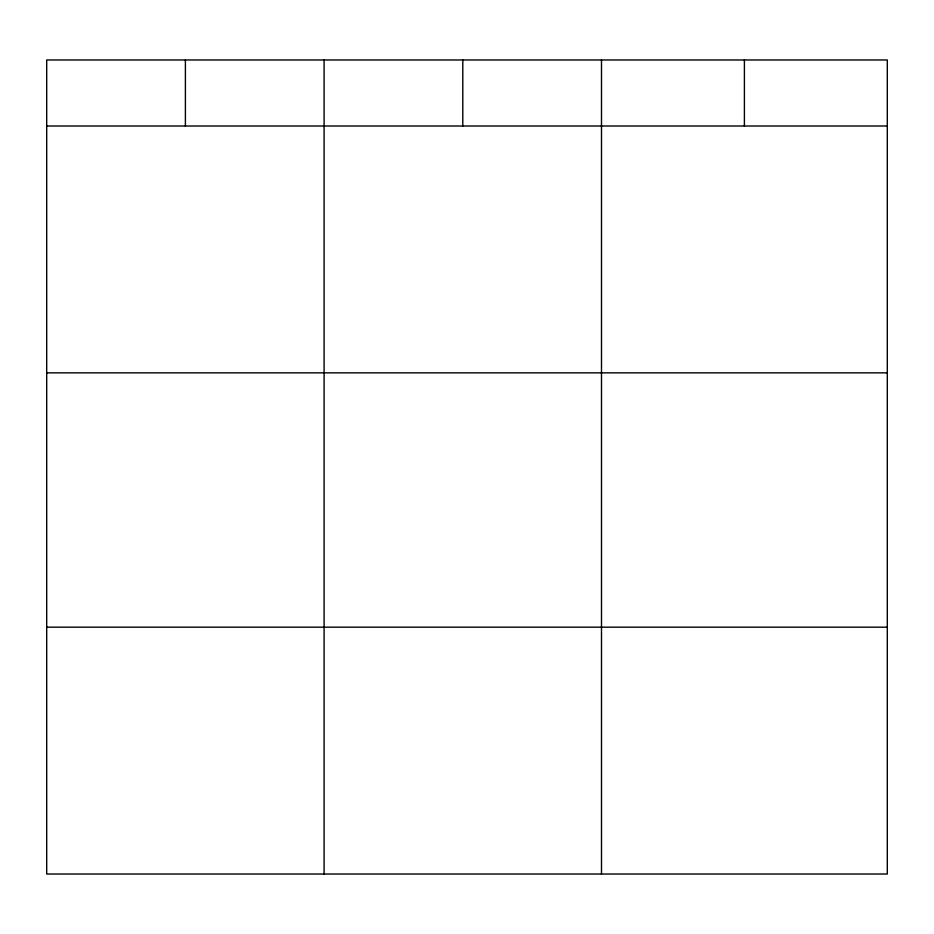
<?xml version="1.0" encoding="UTF-8"?>
<svg xmlns="http://www.w3.org/2000/svg" width="934" height="934" viewBox="0 0 934 934"><rect width="100%" height="100%" fill="white"/><g stroke="black" fill="none" stroke-linecap="round" stroke-linejoin="round"><path stroke-width="1.4" d="M887.3 126.008L887.3 874.026L46.7 874.026L46.7 59.974L887.3 59.974L887.3 126.008L46.7 126.008M46.7 372.853L887.3 372.853M46.7 627.181L887.3 627.181M744.398 59.974L744.398 126.008M601.496 59.974L601.496 874.026M462.797 59.974L462.797 126.008M324.098 59.974L324.098 874.026M185.399 59.974L185.399 126.008"/></g></svg>
